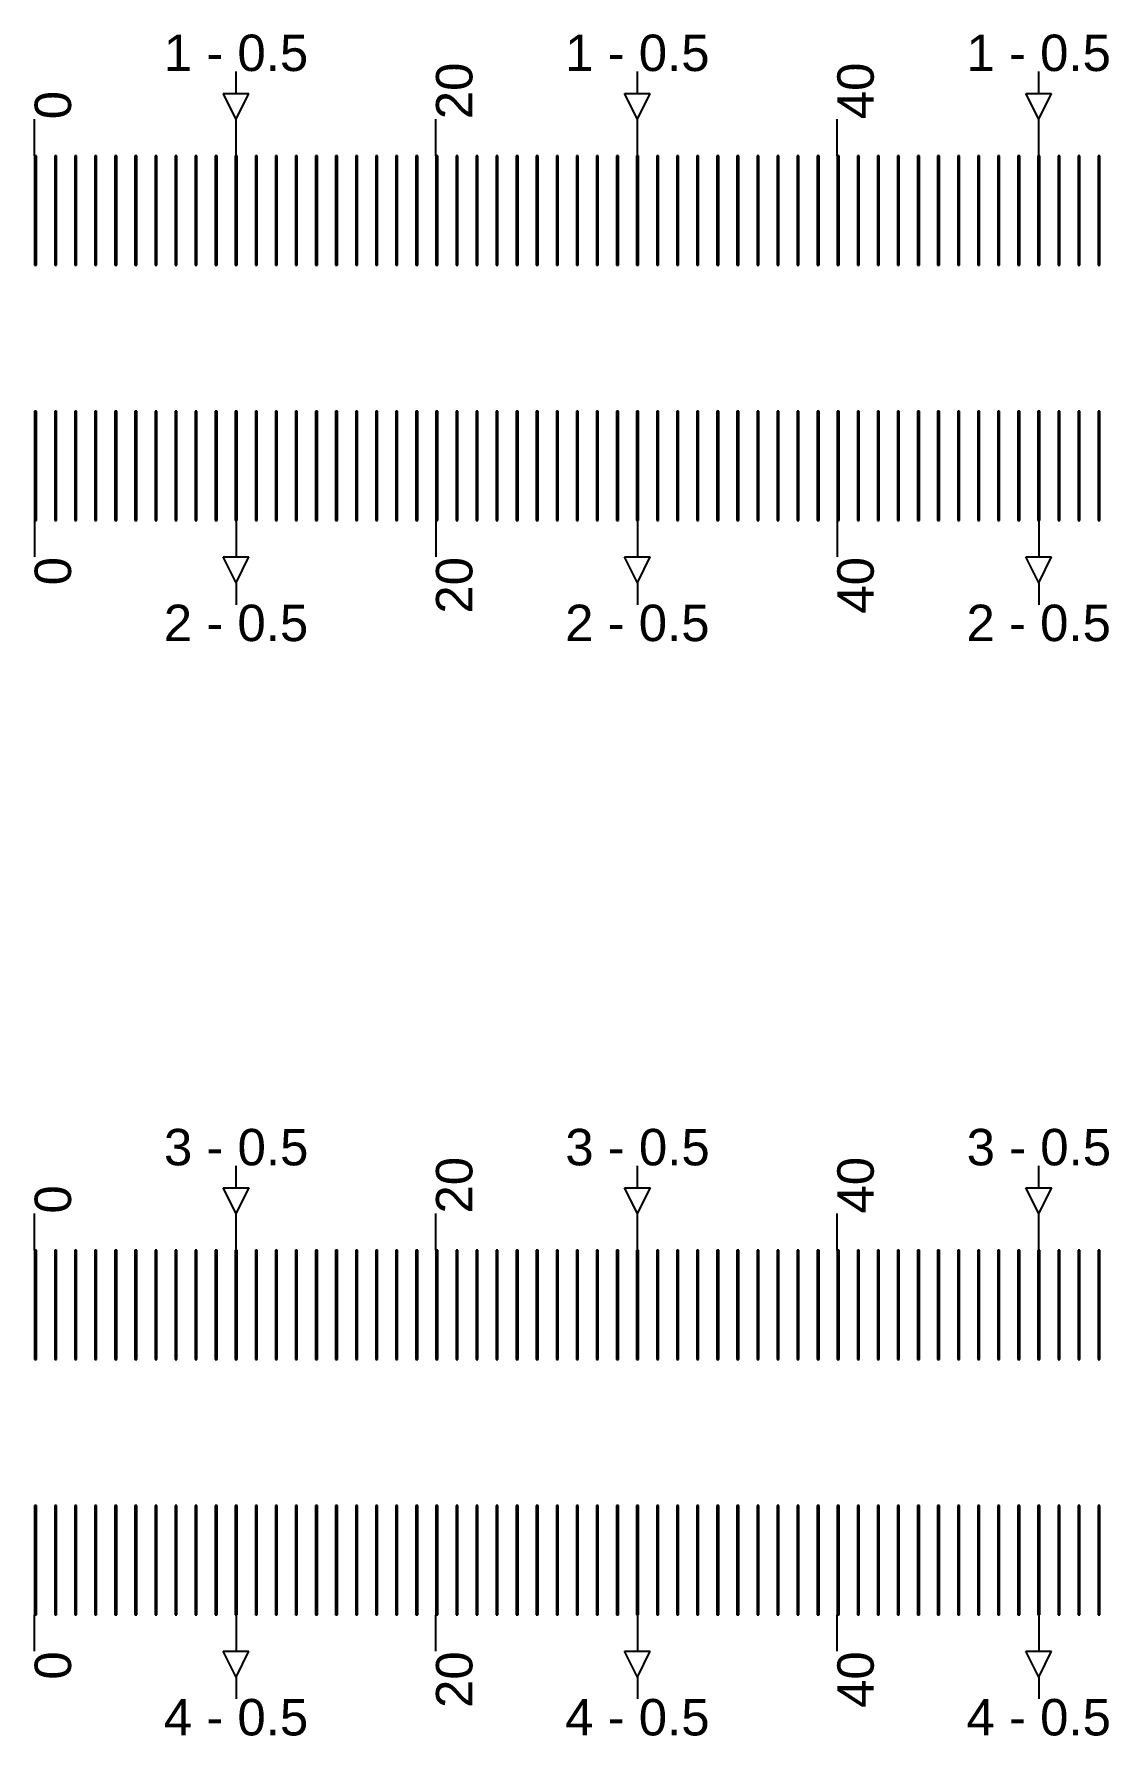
# Model space of a CAD drawing. Extents: x -119394 to 128420, y 74496 to 185496.
# Drawn here: x 40980.1 to 41274.7, y 157262.7 to 157729.2 of the extents above; entities that cross this region are included whole.
import ezdxf

# ---------------------------------------------------------------- set-up
doc = ezdxf.new("R2010")
doc.units = 13
doc.layers.add('CL - Label-1', color=120, linetype='Continuous')
doc.layers.add('CL - Label-2', color=132, linetype='Continuous')
doc.layers.add('CL - Sub-Micro', color=7, linetype='Continuous', true_color=0x47d1ff)
doc.styles.get("Standard").update_dxf_attribs({"font": 'arial.ttf'})

msp = doc.modelspace()

# ---------------------------------------------------------------- linework, layer by layer
for p, q in [((41035.49, 157712.94), (41035.49, 157718.94)), ((41145.49, 157712.94), (41145.49, 157718.94)), ((41255.49, 157712.94), (41255.49, 157718.94)), ((40980.29, 157695.86), (40980.29, 157705.86)), ((41035.49, 157695.86), (41035.49, 157705.86)), ((41090.29, 157695.86), (41090.29, 157705.86)), ((41145.49, 157695.86), (41145.49, 157705.86)), ((41200.29, 157695.86), (41200.29, 157705.86)), ((41255.49, 157695.86), (41255.49, 157705.86)), ((40980.29, 157595.86), (40980.29, 157585.86)), ((41035.49, 157595.86), (41035.49, 157585.86)), ((41090.29, 157595.86), (41090.29, 157585.86)), ((41145.49, 157595.86), (41145.49, 157585.86)), ((41200.29, 157595.86), (41200.29, 157585.86)), ((41255.49, 157595.86), (41255.49, 157585.86)), ((41035.49, 157578.79), (41035.49, 157572.79)), ((41145.49, 157578.79), (41145.49, 157572.79)), ((41255.49, 157578.79), (41255.49, 157572.79)), ((41035.54, 157412.94), (41035.54, 157418.94)), ((41145.54, 157412.94), (41145.54, 157418.94)), ((41255.54, 157412.94), (41255.54, 157418.94)), ((40980.29, 157395.86), (40980.29, 157405.86)), ((41035.54, 157395.86), (41035.54, 157405.86)), ((41090.29, 157395.86), (41090.29, 157405.86)), ((41145.54, 157395.86), (41145.54, 157405.86)), ((41200.29, 157395.86), (41200.29, 157405.86)), ((41255.54, 157395.86), (41255.54, 157405.86)), ((40980.29, 157285.86), (40980.29, 157295.86)), ((41035.54, 157295.86), (41035.54, 157285.86)), ((41090.29, 157285.86), (41090.29, 157295.86)), ((41145.54, 157295.86), (41145.54, 157285.86)), ((41200.29, 157285.86), (41200.29, 157295.86)), ((41255.54, 157295.86), (41255.54, 157285.86)), ((41035.54, 157278.79), (41035.54, 157272.79)), ((41145.54, 157278.79), (41145.54, 157272.79)), ((41255.54, 157278.79), (41255.54, 157272.79))]:
    msp.add_line(p, q)
at = {"layer": 'CL - Label-2'}
for p, q in [((41035.49, 157705.86), (41031.95, 157712.96)), ((41031.95, 157712.96), (41039.02, 157712.96)), ((41035.49, 157705.86), (41039.02, 157712.96)), ((41145.49, 157705.86), (41141.95, 157712.96)), ((41141.95, 157712.96), (41149.02, 157712.96)), ((41145.49, 157705.86), (41149.02, 157712.96)), ((41255.49, 157705.86), (41251.95, 157712.96)), ((41251.95, 157712.96), (41259.02, 157712.96)), ((41255.49, 157705.86), (41259.02, 157712.96)), ((41035.49, 157578.79), (41031.95, 157585.89)), ((41031.95, 157585.89), (41039.02, 157585.89)), ((41035.49, 157578.79), (41039.02, 157585.89)), ((41145.49, 157578.79), (41141.95, 157585.89)), ((41141.95, 157585.89), (41149.02, 157585.89)), ((41145.49, 157578.79), (41149.02, 157585.89)), ((41255.49, 157578.79), (41251.95, 157585.89)), ((41251.95, 157585.89), (41259.02, 157585.89)), ((41255.49, 157578.79), (41259.02, 157585.89)), ((41035.54, 157405.86), (41032, 157412.96)), ((41032, 157412.96), (41039.07, 157412.96)), ((41035.54, 157405.86), (41039.07, 157412.96)), ((41145.54, 157405.86), (41142, 157412.96)), ((41142, 157412.96), (41149.07, 157412.96)), ((41145.54, 157405.86), (41149.07, 157412.96)), ((41255.54, 157405.86), (41252, 157412.96)), ((41252, 157412.96), (41259.07, 157412.96)), ((41255.54, 157405.86), (41259.07, 157412.96)), ((41035.49, 157278.79), (41031.95, 157285.89)), ((41031.95, 157285.89), (41039.02, 157285.89)), ((41035.49, 157278.79), (41039.02, 157285.89)), ((41145.49, 157278.79), (41141.95, 157285.89)), ((41141.95, 157285.89), (41149.02, 157285.89)), ((41145.49, 157278.79), (41149.02, 157285.89)), ((41255.49, 157278.79), (41251.95, 157285.89)), ((41251.95, 157285.89), (41259.02, 157285.89)), ((41255.49, 157278.79), (41259.02, 157285.89))]:
    msp.add_line(p, q, dxfattribs=at)
at = {"layer": 'CL - Sub-Micro'}
for p, q in [((40980.29, 157695.86), (40980.29, 157665.86)), ((40980.79, 157695.86), (40980.29, 157695.86)), ((40980.79, 157665.86), (40980.79, 157695.86)), ((40985.79, 157695.86), (40985.79, 157665.86)), ((40986.29, 157695.86), (40985.79, 157695.86)), ((40986.29, 157665.86), (40986.29, 157695.86)), ((40991.29, 157695.86), (40991.29, 157665.86)), ((40991.79, 157695.86), (40991.29, 157695.86)), ((40991.79, 157665.86), (40991.79, 157695.86)), ((40996.79, 157695.86), (40996.79, 157665.86)), ((40997.29, 157695.86), (40996.79, 157695.86)), ((40997.29, 157665.86), (40997.29, 157695.86)), ((41002.29, 157695.86), (41002.29, 157665.86)), ((41002.79, 157695.86), (41002.29, 157695.86)), ((41002.79, 157665.86), (41002.79, 157695.86)), ((41007.79, 157695.86), (41007.79, 157665.86)), ((41008.29, 157695.86), (41007.79, 157695.86)), ((41008.29, 157665.86), (41008.29, 157695.86)), ((41013.29, 157695.86), (41013.29, 157665.86)), ((41013.79, 157695.86), (41013.29, 157695.86)), ((41013.79, 157665.86), (41013.79, 157695.86)), ((41018.79, 157695.86), (41018.79, 157665.86)), ((41019.29, 157695.86), (41018.79, 157695.86)), ((41019.29, 157665.86), (41019.29, 157695.86)), ((41024.29, 157695.86), (41024.29, 157665.86)), ((41024.79, 157695.86), (41024.29, 157695.86)), ((41024.79, 157665.86), (41024.79, 157695.86)), ((41029.79, 157695.86), (41029.79, 157665.86)), ((41030.29, 157695.86), (41029.79, 157695.86)), ((41030.29, 157665.86), (41030.29, 157695.86)), ((41035.29, 157695.86), (41035.29, 157665.86)), ((41035.79, 157695.86), (41035.29, 157695.86)), ((41035.79, 157665.86), (41035.79, 157695.86)), ((41040.79, 157695.86), (41040.79, 157665.86)), ((41041.29, 157695.86), (41040.79, 157695.86)), ((41041.29, 157665.86), (41041.29, 157695.86)), ((41046.29, 157695.86), (41046.29, 157665.86)), ((41046.79, 157695.86), (41046.29, 157695.86)), ((41046.79, 157665.86), (41046.79, 157695.86)), ((41051.79, 157695.86), (41051.79, 157665.86)), ((41052.29, 157695.86), (41051.79, 157695.86)), ((41052.29, 157665.86), (41052.29, 157695.86)), ((41057.29, 157695.86), (41057.29, 157665.86)), ((41057.79, 157695.86), (41057.29, 157695.86)), ((41057.79, 157665.86), (41057.79, 157695.86)), ((41062.79, 157695.86), (41062.79, 157665.86)), ((41063.29, 157695.86), (41062.79, 157695.86)), ((41063.29, 157665.86), (41063.29, 157695.86)), ((41068.29, 157695.86), (41068.29, 157665.86)), ((41068.79, 157695.86), (41068.29, 157695.86)), ((41068.79, 157665.86), (41068.79, 157695.86)), ((41073.79, 157695.86), (41073.79, 157665.86)), ((41074.29, 157695.86), (41073.79, 157695.86)), ((41074.29, 157665.86), (41074.29, 157695.86)), ((41079.29, 157695.86), (41079.29, 157665.86)), ((41079.79, 157695.86), (41079.29, 157695.86)), ((41079.79, 157665.86), (41079.79, 157695.86)), ((41084.79, 157695.86), (41084.79, 157665.86)), ((41085.29, 157695.86), (41084.79, 157695.86)), ((41085.29, 157665.86), (41085.29, 157695.86)), ((41090.29, 157695.86), (41090.29, 157665.86)), ((41090.79, 157695.86), (41090.29, 157695.86)), ((41090.79, 157665.86), (41090.79, 157695.86)), ((41095.79, 157695.86), (41095.79, 157665.86)), ((41096.29, 157695.86), (41095.79, 157695.86)), ((41096.29, 157665.86), (41096.29, 157695.86)), ((41101.29, 157695.86), (41101.29, 157665.86)), ((41101.79, 157695.86), (41101.29, 157695.86)), ((41101.79, 157665.86), (41101.79, 157695.86)), ((41106.79, 157695.86), (41106.79, 157665.86)), ((41107.29, 157695.86), (41106.79, 157695.86)), ((41107.29, 157665.86), (41107.29, 157695.86)), ((41112.29, 157695.86), (41112.29, 157665.86)), ((41112.79, 157695.86), (41112.29, 157695.86)), ((41112.79, 157665.86), (41112.79, 157695.86)), ((41117.79, 157695.86), (41117.79, 157665.86)), ((41118.29, 157695.86), (41117.79, 157695.86)), ((41118.29, 157665.86), (41118.29, 157695.86)), ((41123.29, 157695.86), (41123.29, 157665.86)), ((41123.79, 157695.86), (41123.29, 157695.86)), ((41123.79, 157665.86), (41123.79, 157695.86)), ((41128.79, 157695.86), (41128.79, 157665.86)), ((41129.29, 157695.86), (41128.79, 157695.86)), ((41129.29, 157665.86), (41129.29, 157695.86)), ((41134.29, 157695.86), (41134.29, 157665.86)), ((41134.79, 157695.86), (41134.29, 157695.86)), ((41134.79, 157665.86), (41134.79, 157695.86)), ((41139.79, 157695.86), (41139.79, 157665.86)), ((41140.29, 157695.86), (41139.79, 157695.86)), ((41140.29, 157665.86), (41140.29, 157695.86)), ((41145.29, 157695.86), (41145.29, 157665.86)), ((41145.79, 157695.86), (41145.29, 157695.86)), ((41145.79, 157665.86), (41145.79, 157695.86)), ((41150.79, 157695.86), (41150.79, 157665.86)), ((41151.29, 157695.86), (41150.79, 157695.86)), ((41151.29, 157665.86), (41151.29, 157695.86)), ((41156.29, 157695.86), (41156.29, 157665.86)), ((41156.79, 157695.86), (41156.29, 157695.86)), ((41156.79, 157665.86), (41156.79, 157695.86)), ((41161.79, 157695.86), (41161.79, 157665.86)), ((41162.29, 157695.86), (41161.79, 157695.86)), ((41162.29, 157665.86), (41162.29, 157695.86)), ((41167.29, 157695.86), (41167.29, 157665.86)), ((41167.79, 157695.86), (41167.29, 157695.86)), ((41167.79, 157665.86), (41167.79, 157695.86)), ((41172.79, 157695.86), (41172.79, 157665.86)), ((41173.29, 157695.86), (41172.79, 157695.86)), ((41173.29, 157665.86), (41173.29, 157695.86)), ((41178.29, 157695.86), (41178.29, 157665.86)), ((41178.79, 157695.86), (41178.29, 157695.86)), ((41178.79, 157665.86), (41178.79, 157695.86)), ((41183.79, 157695.86), (41183.79, 157665.86)), ((41184.29, 157695.86), (41183.79, 157695.86)), ((41184.29, 157665.86), (41184.29, 157695.86)), ((41189.29, 157695.86), (41189.29, 157665.86)), ((41189.79, 157695.86), (41189.29, 157695.86)), ((41189.79, 157665.86), (41189.79, 157695.86)), ((41194.79, 157695.86), (41194.79, 157665.86)), ((41195.29, 157695.86), (41194.79, 157695.86)), ((41195.29, 157665.86), (41195.29, 157695.86)), ((41200.29, 157695.86), (41200.29, 157665.86)), ((41200.79, 157695.86), (41200.29, 157695.86)), ((41200.79, 157665.86), (41200.79, 157695.86)), ((41205.79, 157695.86), (41205.79, 157665.86)), ((41206.29, 157695.86), (41205.79, 157695.86)), ((41206.29, 157665.86), (41206.29, 157695.86)), ((41211.29, 157695.86), (41211.29, 157665.86)), ((41211.79, 157695.86), (41211.29, 157695.86)), ((41211.79, 157665.86), (41211.79, 157695.86)), ((41216.79, 157695.86), (41216.79, 157665.86)), ((41217.29, 157695.86), (41216.79, 157695.86)), ((41217.29, 157665.86), (41217.29, 157695.86)), ((41222.29, 157695.86), (41222.29, 157665.86)), ((41222.79, 157695.86), (41222.29, 157695.86)), ((41222.79, 157665.86), (41222.79, 157695.86)), ((41227.79, 157695.86), (41227.79, 157665.86)), ((41228.29, 157695.86), (41227.79, 157695.86)), ((41228.29, 157665.86), (41228.29, 157695.86)), ((41233.29, 157695.86), (41233.29, 157665.86)), ((41233.79, 157695.86), (41233.29, 157695.86)), ((41233.79, 157665.86), (41233.79, 157695.86)), ((41238.79, 157695.86), (41238.79, 157665.86)), ((41239.29, 157695.86), (41238.79, 157695.86)), ((41239.29, 157665.86), (41239.29, 157695.86)), ((41244.29, 157695.86), (41244.29, 157665.86)), ((41244.79, 157695.86), (41244.29, 157695.86)), ((41244.79, 157665.86), (41244.79, 157695.86)), ((41249.79, 157695.86), (41249.79, 157665.86)), ((41250.29, 157695.86), (41249.79, 157695.86)), ((41250.29, 157665.86), (41250.29, 157695.86)), ((41255.29, 157695.86), (41255.29, 157665.86)), ((41255.79, 157695.86), (41255.29, 157695.86)), ((41255.79, 157665.86), (41255.79, 157695.86)), ((41260.79, 157695.86), (41260.79, 157665.86)), ((41261.29, 157695.86), (41260.79, 157695.86)), ((41261.29, 157665.86), (41261.29, 157695.86)), ((41266.29, 157695.86), (41266.29, 157665.86)), ((41266.79, 157695.86), (41266.29, 157695.86)), ((41266.79, 157665.86), (41266.79, 157695.86)), ((41271.79, 157695.86), (41271.79, 157665.86)), ((41272.29, 157695.86), (41271.79, 157695.86)), ((41272.29, 157665.86), (41272.29, 157695.86)), ((40980.29, 157665.86), (40980.79, 157665.86)), ((40985.79, 157665.86), (40986.29, 157665.86)), ((40991.29, 157665.86), (40991.79, 157665.86)), ((40996.79, 157665.86), (40997.29, 157665.86)), ((41002.29, 157665.86), (41002.79, 157665.86)), ((41007.79, 157665.86), (41008.29, 157665.86)), ((41013.29, 157665.86), (41013.79, 157665.86)), ((41018.79, 157665.86), (41019.29, 157665.86)), ((41024.29, 157665.86), (41024.79, 157665.86)), ((41029.79, 157665.86), (41030.29, 157665.86)), ((41035.29, 157665.86), (41035.79, 157665.86)), ((41040.79, 157665.86), (41041.29, 157665.86)), ((41046.29, 157665.86), (41046.79, 157665.86)), ((41051.79, 157665.86), (41052.29, 157665.86)), ((41057.29, 157665.86), (41057.79, 157665.86)), ((41062.79, 157665.86), (41063.29, 157665.86)), ((41068.29, 157665.86), (41068.79, 157665.86)), ((41073.79, 157665.86), (41074.29, 157665.86)), ((41079.29, 157665.86), (41079.79, 157665.86)), ((41084.79, 157665.86), (41085.29, 157665.86)), ((41090.29, 157665.86), (41090.79, 157665.86)), ((41095.79, 157665.86), (41096.29, 157665.86)), ((41101.29, 157665.86), (41101.79, 157665.86)), ((41106.79, 157665.86), (41107.29, 157665.86)), ((41112.29, 157665.86), (41112.79, 157665.86)), ((41117.79, 157665.86), (41118.29, 157665.86)), ((41123.29, 157665.86), (41123.79, 157665.86)), ((41128.79, 157665.86), (41129.29, 157665.86)), ((41134.29, 157665.86), (41134.79, 157665.86)), ((41139.79, 157665.86), (41140.29, 157665.86)), ((41145.29, 157665.86), (41145.79, 157665.86)), ((41150.79, 157665.86), (41151.29, 157665.86)), ((41156.29, 157665.86), (41156.79, 157665.86)), ((41161.79, 157665.86), (41162.29, 157665.86)), ((41167.29, 157665.86), (41167.79, 157665.86)), ((41172.79, 157665.86), (41173.29, 157665.86)), ((41178.29, 157665.86), (41178.79, 157665.86)), ((41183.79, 157665.86), (41184.29, 157665.86)), ((41189.29, 157665.86), (41189.79, 157665.86)), ((41194.79, 157665.86), (41195.29, 157665.86)), ((41200.29, 157665.86), (41200.79, 157665.86)), ((41205.79, 157665.86), (41206.29, 157665.86)), ((41211.29, 157665.86), (41211.79, 157665.86)), ((41216.79, 157665.86), (41217.29, 157665.86)), ((41222.29, 157665.86), (41222.79, 157665.86)), ((41227.79, 157665.86), (41228.29, 157665.86)), ((41233.29, 157665.86), (41233.79, 157665.86)), ((41238.79, 157665.86), (41239.29, 157665.86)), ((41244.29, 157665.86), (41244.79, 157665.86)), ((41249.79, 157665.86), (41250.29, 157665.86)), ((41255.29, 157665.86), (41255.79, 157665.86)), ((41260.79, 157665.86), (41261.29, 157665.86)), ((41266.29, 157665.86), (41266.79, 157665.86)), ((41271.79, 157665.86), (41272.29, 157665.86)), ((40980.29, 157625.86), (40980.29, 157595.86)), ((40980.79, 157625.86), (40980.29, 157625.86)), ((40980.79, 157595.86), (40980.79, 157625.86)), ((40985.79, 157625.86), (40985.79, 157595.86)), ((40986.29, 157625.86), (40985.79, 157625.86)), ((40986.29, 157595.86), (40986.29, 157625.86)), ((40991.29, 157625.86), (40991.29, 157595.86)), ((40991.79, 157625.86), (40991.29, 157625.86)), ((40991.79, 157595.86), (40991.79, 157625.86)), ((40996.79, 157625.86), (40996.79, 157595.86)), ((40997.29, 157625.86), (40996.79, 157625.86)), ((40997.29, 157595.86), (40997.29, 157625.86)), ((41002.29, 157625.86), (41002.29, 157595.86)), ((41002.79, 157625.86), (41002.29, 157625.86)), ((41002.79, 157595.86), (41002.79, 157625.86)), ((41007.79, 157625.86), (41007.79, 157595.86)), ((41008.29, 157625.86), (41007.79, 157625.86)), ((41008.29, 157595.86), (41008.29, 157625.86)), ((41013.29, 157625.86), (41013.29, 157595.86)), ((41013.79, 157625.86), (41013.29, 157625.86)), ((41013.79, 157595.86), (41013.79, 157625.86)), ((41018.79, 157625.86), (41018.79, 157595.86)), ((41019.29, 157625.86), (41018.79, 157625.86)), ((41019.29, 157595.86), (41019.29, 157625.86)), ((41024.29, 157625.86), (41024.29, 157595.86)), ((41024.79, 157625.86), (41024.29, 157625.86)), ((41024.79, 157595.86), (41024.79, 157625.86)), ((41029.79, 157625.86), (41029.79, 157595.86)), ((41030.29, 157625.86), (41029.79, 157625.86)), ((41030.29, 157595.86), (41030.29, 157625.86)), ((41035.29, 157625.86), (41035.29, 157595.86)), ((41035.79, 157625.86), (41035.29, 157625.86)), ((41035.79, 157595.86), (41035.79, 157625.86)), ((41040.79, 157625.86), (41040.79, 157595.86)), ((41041.29, 157625.86), (41040.79, 157625.86)), ((41041.29, 157595.86), (41041.29, 157625.86)), ((41046.29, 157625.86), (41046.29, 157595.86)), ((41046.79, 157625.86), (41046.29, 157625.86)), ((41046.79, 157595.86), (41046.79, 157625.86)), ((41051.79, 157625.86), (41051.79, 157595.86)), ((41052.29, 157625.86), (41051.79, 157625.86)), ((41052.29, 157595.86), (41052.29, 157625.86)), ((41057.29, 157625.86), (41057.29, 157595.86)), ((41057.79, 157625.86), (41057.29, 157625.86)), ((41057.79, 157595.86), (41057.79, 157625.86)), ((41062.79, 157625.86), (41062.79, 157595.86)), ((41063.29, 157625.86), (41062.79, 157625.86)), ((41063.29, 157595.86), (41063.29, 157625.86)), ((41068.29, 157625.86), (41068.29, 157595.86)), ((41068.79, 157625.86), (41068.29, 157625.86)), ((41068.79, 157595.86), (41068.79, 157625.86)), ((41073.79, 157625.86), (41073.79, 157595.86)), ((41074.29, 157625.86), (41073.79, 157625.86)), ((41074.29, 157595.86), (41074.29, 157625.86)), ((41079.29, 157625.86), (41079.29, 157595.86)), ((41079.79, 157625.86), (41079.29, 157625.86)), ((41079.79, 157595.86), (41079.79, 157625.86)), ((41084.79, 157625.86), (41084.79, 157595.86)), ((41085.29, 157625.86), (41084.79, 157625.86)), ((41085.29, 157595.86), (41085.29, 157625.86)), ((41090.29, 157625.86), (41090.29, 157595.86)), ((41090.79, 157625.86), (41090.29, 157625.86)), ((41090.79, 157595.86), (41090.79, 157625.86)), ((41095.79, 157625.86), (41095.79, 157595.86)), ((41096.29, 157625.86), (41095.79, 157625.86)), ((41096.29, 157595.86), (41096.29, 157625.86)), ((41101.29, 157625.86), (41101.29, 157595.86)), ((41101.79, 157625.86), (41101.29, 157625.86)), ((41101.79, 157595.86), (41101.79, 157625.86)), ((41106.79, 157625.86), (41106.79, 157595.86)), ((41107.29, 157625.86), (41106.79, 157625.86)), ((41107.29, 157595.86), (41107.29, 157625.86)), ((41112.29, 157625.86), (41112.29, 157595.86)), ((41112.79, 157625.86), (41112.29, 157625.86)), ((41112.79, 157595.86), (41112.79, 157625.86)), ((41117.79, 157625.86), (41117.79, 157595.86)), ((41118.29, 157625.86), (41117.79, 157625.86)), ((41118.29, 157595.86), (41118.29, 157625.86)), ((41123.29, 157625.86), (41123.29, 157595.86)), ((41123.79, 157625.86), (41123.29, 157625.86)), ((41123.79, 157595.86), (41123.79, 157625.86)), ((41128.79, 157625.86), (41128.79, 157595.86)), ((41129.29, 157625.86), (41128.79, 157625.86)), ((41129.29, 157595.86), (41129.29, 157625.86)), ((41134.29, 157625.86), (41134.29, 157595.86)), ((41134.79, 157625.86), (41134.29, 157625.86)), ((41134.79, 157595.86), (41134.79, 157625.86)), ((41139.79, 157625.86), (41139.79, 157595.86)), ((41140.29, 157625.86), (41139.79, 157625.86)), ((41140.29, 157595.86), (41140.29, 157625.86)), ((41145.29, 157625.86), (41145.29, 157595.86)), ((41145.79, 157625.86), (41145.29, 157625.86)), ((41145.79, 157595.86), (41145.79, 157625.86)), ((41150.79, 157625.86), (41150.79, 157595.86)), ((41151.29, 157625.86), (41150.79, 157625.86)), ((41151.29, 157595.86), (41151.29, 157625.86)), ((41156.29, 157625.86), (41156.29, 157595.86)), ((41156.79, 157625.86), (41156.29, 157625.86)), ((41156.79, 157595.86), (41156.79, 157625.86)), ((41161.79, 157625.86), (41161.79, 157595.86)), ((41162.29, 157625.86), (41161.79, 157625.86)), ((41162.29, 157595.86), (41162.29, 157625.86)), ((41167.29, 157625.86), (41167.29, 157595.86)), ((41167.79, 157625.86), (41167.29, 157625.86)), ((41167.79, 157595.86), (41167.79, 157625.86)), ((41172.79, 157625.86), (41172.79, 157595.86)), ((41173.29, 157625.86), (41172.79, 157625.86)), ((41173.29, 157595.86), (41173.29, 157625.86)), ((41178.29, 157625.86), (41178.29, 157595.86)), ((41178.79, 157625.86), (41178.29, 157625.86)), ((41178.79, 157595.86), (41178.79, 157625.86)), ((41183.79, 157625.86), (41183.79, 157595.86)), ((41184.29, 157625.86), (41183.79, 157625.86)), ((41184.29, 157595.86), (41184.29, 157625.86)), ((41189.29, 157625.86), (41189.29, 157595.86)), ((41189.79, 157625.86), (41189.29, 157625.86)), ((41189.79, 157595.86), (41189.79, 157625.86)), ((41194.79, 157625.86), (41194.79, 157595.86)), ((41195.29, 157625.86), (41194.79, 157625.86)), ((41195.29, 157595.86), (41195.29, 157625.86)), ((41200.29, 157625.86), (41200.29, 157595.86)), ((41200.79, 157625.86), (41200.29, 157625.86)), ((41200.79, 157595.86), (41200.79, 157625.86)), ((41205.79, 157625.86), (41205.79, 157595.86)), ((41206.29, 157625.86), (41205.79, 157625.86)), ((41206.29, 157595.86), (41206.29, 157625.86)), ((41211.29, 157625.86), (41211.29, 157595.86)), ((41211.79, 157625.86), (41211.29, 157625.86)), ((41211.79, 157595.86), (41211.79, 157625.86)), ((41216.79, 157625.86), (41216.79, 157595.86)), ((41217.29, 157625.86), (41216.79, 157625.86)), ((41217.29, 157595.86), (41217.29, 157625.86)), ((41222.29, 157625.86), (41222.29, 157595.86)), ((41222.79, 157625.86), (41222.29, 157625.86)), ((41222.79, 157595.86), (41222.79, 157625.86)), ((41227.79, 157625.86), (41227.79, 157595.86)), ((41228.29, 157625.86), (41227.79, 157625.86)), ((41228.29, 157595.86), (41228.29, 157625.86)), ((41233.29, 157625.86), (41233.29, 157595.86)), ((41233.79, 157625.86), (41233.29, 157625.86)), ((41233.79, 157595.86), (41233.79, 157625.86)), ((41238.79, 157625.86), (41238.79, 157595.86)), ((41239.29, 157625.86), (41238.79, 157625.86)), ((41239.29, 157595.86), (41239.29, 157625.86)), ((41244.29, 157625.86), (41244.29, 157595.86)), ((41244.79, 157625.86), (41244.29, 157625.86)), ((41244.79, 157595.86), (41244.79, 157625.86)), ((41249.79, 157625.86), (41249.79, 157595.86)), ((41250.29, 157625.86), (41249.79, 157625.86)), ((41250.29, 157595.86), (41250.29, 157625.86)), ((41255.29, 157625.86), (41255.29, 157595.86)), ((41255.79, 157625.86), (41255.29, 157625.86)), ((41255.79, 157595.86), (41255.79, 157625.86)), ((41260.79, 157625.86), (41260.79, 157595.86)), ((41261.29, 157625.86), (41260.79, 157625.86)), ((41261.29, 157595.86), (41261.29, 157625.86)), ((41266.29, 157625.86), (41266.29, 157595.86)), ((41266.79, 157625.86), (41266.29, 157625.86)), ((41266.79, 157595.86), (41266.79, 157625.86)), ((41271.79, 157625.86), (41271.79, 157595.86)), ((41272.29, 157625.86), (41271.79, 157625.86)), ((41272.29, 157595.86), (41272.29, 157625.86)), ((40980.29, 157595.86), (40980.79, 157595.86)), ((40985.79, 157595.86), (40986.29, 157595.86)), ((40991.29, 157595.86), (40991.79, 157595.86)), ((40996.79, 157595.86), (40997.29, 157595.86)), ((41002.29, 157595.86), (41002.79, 157595.86)), ((41007.79, 157595.86), (41008.29, 157595.86)), ((41013.29, 157595.86), (41013.79, 157595.86)), ((41018.79, 157595.86), (41019.29, 157595.86)), ((41024.29, 157595.86), (41024.79, 157595.86)), ((41029.79, 157595.86), (41030.29, 157595.86)), ((41035.29, 157595.86), (41035.79, 157595.86)), ((41040.79, 157595.86), (41041.29, 157595.86)), ((41046.29, 157595.86), (41046.79, 157595.86)), ((41051.79, 157595.86), (41052.29, 157595.86)), ((41057.29, 157595.86), (41057.79, 157595.86)), ((41062.79, 157595.86), (41063.29, 157595.86)), ((41068.29, 157595.86), (41068.79, 157595.86)), ((41073.79, 157595.86), (41074.29, 157595.86)), ((41079.29, 157595.86), (41079.79, 157595.86)), ((41084.79, 157595.86), (41085.29, 157595.86)), ((41090.29, 157595.86), (41090.79, 157595.86)), ((41095.79, 157595.86), (41096.29, 157595.86)), ((41101.29, 157595.86), (41101.79, 157595.86)), ((41106.79, 157595.86), (41107.29, 157595.86)), ((41112.29, 157595.86), (41112.79, 157595.86)), ((41117.79, 157595.86), (41118.29, 157595.86)), ((41123.29, 157595.86), (41123.79, 157595.86)), ((41128.79, 157595.86), (41129.29, 157595.86)), ((41134.29, 157595.86), (41134.79, 157595.86)), ((41139.79, 157595.86), (41140.29, 157595.86)), ((41145.29, 157595.86), (41145.79, 157595.86)), ((41150.79, 157595.86), (41151.29, 157595.86)), ((41156.29, 157595.86), (41156.79, 157595.86)), ((41161.79, 157595.86), (41162.29, 157595.86)), ((41167.29, 157595.86), (41167.79, 157595.86)), ((41172.79, 157595.86), (41173.29, 157595.86)), ((41178.29, 157595.86), (41178.79, 157595.86)), ((41183.79, 157595.86), (41184.29, 157595.86)), ((41189.29, 157595.86), (41189.79, 157595.86)), ((41194.79, 157595.86), (41195.29, 157595.86)), ((41200.29, 157595.86), (41200.79, 157595.86)), ((41205.79, 157595.86), (41206.29, 157595.86)), ((41211.29, 157595.86), (41211.79, 157595.86)), ((41216.79, 157595.86), (41217.29, 157595.86)), ((41222.29, 157595.86), (41222.79, 157595.86)), ((41227.79, 157595.86), (41228.29, 157595.86)), ((41233.29, 157595.86), (41233.79, 157595.86)), ((41238.79, 157595.86), (41239.29, 157595.86)), ((41244.29, 157595.86), (41244.79, 157595.86)), ((41249.79, 157595.86), (41250.29, 157595.86)), ((41255.29, 157595.86), (41255.79, 157595.86)), ((41260.79, 157595.86), (41261.29, 157595.86)), ((41266.29, 157595.86), (41266.79, 157595.86)), ((41271.79, 157595.86), (41272.29, 157595.86)), ((40980.29, 157395.86), (40980.29, 157365.86)), ((40980.79, 157395.86), (40980.29, 157395.86)), ((40980.79, 157365.86), (40980.79, 157395.86)), ((40985.79, 157395.86), (40985.79, 157365.86)), ((40986.29, 157395.86), (40985.79, 157395.86)), ((40986.29, 157365.86), (40986.29, 157395.86)), ((40991.29, 157395.86), (40991.29, 157365.86)), ((40991.79, 157395.86), (40991.29, 157395.86)), ((40991.79, 157365.86), (40991.79, 157395.86)), ((40996.79, 157395.86), (40996.79, 157365.86)), ((40997.29, 157395.86), (40996.79, 157395.86)), ((40997.29, 157365.86), (40997.29, 157395.86)), ((41002.29, 157395.86), (41002.29, 157365.86)), ((41002.79, 157395.86), (41002.29, 157395.86)), ((41002.79, 157365.86), (41002.79, 157395.86)), ((41007.79, 157395.86), (41007.79, 157365.86)), ((41008.29, 157395.86), (41007.79, 157395.86)), ((41008.29, 157365.86), (41008.29, 157395.86)), ((41013.29, 157395.86), (41013.29, 157365.86)), ((41013.79, 157395.86), (41013.29, 157395.86)), ((41013.79, 157365.86), (41013.79, 157395.86)), ((41018.79, 157395.86), (41018.79, 157365.86)), ((41019.29, 157395.86), (41018.79, 157395.86)), ((41019.29, 157365.86), (41019.29, 157395.86)), ((41024.29, 157395.86), (41024.29, 157365.86)), ((41024.79, 157395.86), (41024.29, 157395.86)), ((41024.79, 157365.86), (41024.79, 157395.86)), ((41029.79, 157395.86), (41029.79, 157365.86)), ((41030.29, 157395.86), (41029.79, 157395.86)), ((41030.29, 157365.86), (41030.29, 157395.86)), ((41035.29, 157395.86), (41035.29, 157365.86)), ((41035.79, 157395.86), (41035.29, 157395.86)), ((41035.79, 157365.86), (41035.79, 157395.86)), ((41040.79, 157395.86), (41040.79, 157365.86)), ((41041.29, 157395.86), (41040.79, 157395.86)), ((41041.29, 157365.86), (41041.29, 157395.86)), ((41046.29, 157395.86), (41046.29, 157365.86)), ((41046.79, 157395.86), (41046.29, 157395.86)), ((41046.79, 157365.86), (41046.79, 157395.86)), ((41051.79, 157395.86), (41051.79, 157365.86)), ((41052.29, 157395.86), (41051.79, 157395.86)), ((41052.29, 157365.86), (41052.29, 157395.86)), ((41057.29, 157395.86), (41057.29, 157365.86)), ((41057.79, 157395.86), (41057.29, 157395.86)), ((41057.79, 157365.86), (41057.79, 157395.86)), ((41062.79, 157395.86), (41062.79, 157365.86)), ((41063.29, 157395.86), (41062.79, 157395.86)), ((41063.29, 157365.86), (41063.29, 157395.86)), ((41068.29, 157395.86), (41068.29, 157365.86)), ((41068.79, 157395.86), (41068.29, 157395.86)), ((41068.79, 157365.86), (41068.79, 157395.86)), ((41073.79, 157395.86), (41073.79, 157365.86)), ((41074.29, 157395.86), (41073.79, 157395.86)), ((41074.29, 157365.86), (41074.29, 157395.86)), ((41079.29, 157395.86), (41079.29, 157365.86)), ((41079.79, 157395.86), (41079.29, 157395.86)), ((41079.79, 157365.86), (41079.79, 157395.86)), ((41084.79, 157395.86), (41084.79, 157365.86)), ((41085.29, 157395.86), (41084.79, 157395.86)), ((41085.29, 157365.86), (41085.29, 157395.86)), ((41090.29, 157395.86), (41090.29, 157365.86)), ((41090.79, 157395.86), (41090.29, 157395.86)), ((41090.79, 157365.86), (41090.79, 157395.86)), ((41095.79, 157395.86), (41095.79, 157365.86)), ((41096.29, 157395.86), (41095.79, 157395.86)), ((41096.29, 157365.86), (41096.29, 157395.86)), ((41101.29, 157395.86), (41101.29, 157365.86)), ((41101.79, 157395.86), (41101.29, 157395.86)), ((41101.79, 157365.86), (41101.79, 157395.86)), ((41106.79, 157395.86), (41106.79, 157365.86)), ((41107.29, 157395.86), (41106.79, 157395.86)), ((41107.29, 157365.86), (41107.29, 157395.86)), ((41112.29, 157395.86), (41112.29, 157365.86)), ((41112.79, 157395.86), (41112.29, 157395.86)), ((41112.79, 157365.86), (41112.79, 157395.86)), ((41117.79, 157395.86), (41117.79, 157365.86)), ((41118.29, 157395.86), (41117.79, 157395.86)), ((41118.29, 157365.86), (41118.29, 157395.86)), ((41123.29, 157395.86), (41123.29, 157365.86)), ((41123.79, 157395.86), (41123.29, 157395.86)), ((41123.79, 157365.86), (41123.79, 157395.86)), ((41128.79, 157395.86), (41128.79, 157365.86)), ((41129.29, 157395.86), (41128.79, 157395.86)), ((41129.29, 157365.86), (41129.29, 157395.86)), ((41134.29, 157395.86), (41134.29, 157365.86)), ((41134.79, 157395.86), (41134.29, 157395.86)), ((41134.79, 157365.86), (41134.79, 157395.86)), ((41139.79, 157395.86), (41139.79, 157365.86)), ((41140.29, 157395.86), (41139.79, 157395.86)), ((41140.29, 157365.86), (41140.29, 157395.86)), ((41145.29, 157395.86), (41145.29, 157365.86)), ((41145.79, 157395.86), (41145.29, 157395.86)), ((41145.79, 157365.86), (41145.79, 157395.86)), ((41150.79, 157395.86), (41150.79, 157365.86)), ((41151.29, 157395.86), (41150.79, 157395.86)), ((41151.29, 157365.86), (41151.29, 157395.86)), ((41156.29, 157395.86), (41156.29, 157365.86)), ((41156.79, 157395.86), (41156.29, 157395.86)), ((41156.79, 157365.86), (41156.79, 157395.86)), ((41161.79, 157395.86), (41161.79, 157365.86)), ((41162.29, 157395.86), (41161.79, 157395.86)), ((41162.29, 157365.86), (41162.29, 157395.86)), ((41167.29, 157395.86), (41167.29, 157365.86)), ((41167.79, 157395.86), (41167.29, 157395.86)), ((41167.79, 157365.86), (41167.79, 157395.86)), ((41172.79, 157395.86), (41172.79, 157365.86)), ((41173.29, 157395.86), (41172.79, 157395.86)), ((41173.29, 157365.86), (41173.29, 157395.86)), ((41178.29, 157395.86), (41178.29, 157365.86)), ((41178.79, 157395.86), (41178.29, 157395.86)), ((41178.79, 157365.86), (41178.79, 157395.86)), ((41183.79, 157395.86), (41183.79, 157365.86)), ((41184.29, 157395.86), (41183.79, 157395.86)), ((41184.29, 157365.86), (41184.29, 157395.86)), ((41189.29, 157395.86), (41189.29, 157365.86)), ((41189.79, 157395.86), (41189.29, 157395.86)), ((41189.79, 157365.86), (41189.79, 157395.86)), ((41194.79, 157395.86), (41194.79, 157365.86)), ((41195.29, 157395.86), (41194.79, 157395.86)), ((41195.29, 157365.86), (41195.29, 157395.86)), ((41200.29, 157395.86), (41200.29, 157365.86)), ((41200.79, 157395.86), (41200.29, 157395.86)), ((41200.79, 157365.86), (41200.79, 157395.86)), ((41205.79, 157395.86), (41205.79, 157365.86)), ((41206.29, 157395.86), (41205.79, 157395.86)), ((41206.29, 157365.86), (41206.29, 157395.86)), ((41211.29, 157395.86), (41211.29, 157365.86)), ((41211.79, 157395.86), (41211.29, 157395.86)), ((41211.79, 157365.86), (41211.79, 157395.86)), ((41216.79, 157395.86), (41216.79, 157365.86)), ((41217.29, 157395.86), (41216.79, 157395.86)), ((41217.29, 157365.86), (41217.29, 157395.86)), ((41222.29, 157395.86), (41222.29, 157365.86)), ((41222.79, 157395.86), (41222.29, 157395.86)), ((41222.79, 157365.86), (41222.79, 157395.86)), ((41227.79, 157395.86), (41227.79, 157365.86)), ((41228.29, 157395.86), (41227.79, 157395.86)), ((41228.29, 157365.86), (41228.29, 157395.86)), ((41233.29, 157395.86), (41233.29, 157365.86)), ((41233.79, 157395.86), (41233.29, 157395.86)), ((41233.79, 157365.86), (41233.79, 157395.86)), ((41238.79, 157395.86), (41238.79, 157365.86)), ((41239.29, 157395.86), (41238.79, 157395.86)), ((41239.29, 157365.86), (41239.29, 157395.86)), ((41244.29, 157395.86), (41244.29, 157365.86)), ((41244.79, 157395.86), (41244.29, 157395.86)), ((41244.79, 157365.86), (41244.79, 157395.86)), ((41249.79, 157395.86), (41249.79, 157365.86)), ((41250.29, 157395.86), (41249.79, 157395.86)), ((41250.29, 157365.86), (41250.29, 157395.86)), ((41255.29, 157395.86), (41255.29, 157365.86)), ((41255.79, 157395.86), (41255.29, 157395.86)), ((41255.79, 157365.86), (41255.79, 157395.86)), ((41260.79, 157395.86), (41260.79, 157365.86)), ((41261.29, 157395.86), (41260.79, 157395.86)), ((41261.29, 157365.86), (41261.29, 157395.86)), ((41266.29, 157395.86), (41266.29, 157365.86)), ((41266.79, 157395.86), (41266.29, 157395.86)), ((41266.79, 157365.86), (41266.79, 157395.86)), ((41271.79, 157395.86), (41271.79, 157365.86)), ((41272.29, 157395.86), (41271.79, 157395.86)), ((41272.29, 157365.86), (41272.29, 157395.86)), ((40980.29, 157365.86), (40980.79, 157365.86)), ((40985.79, 157365.86), (40986.29, 157365.86)), ((40991.29, 157365.86), (40991.79, 157365.86)), ((40996.79, 157365.86), (40997.29, 157365.86)), ((41002.29, 157365.86), (41002.79, 157365.86)), ((41007.79, 157365.86), (41008.29, 157365.86)), ((41013.29, 157365.86), (41013.79, 157365.86)), ((41018.79, 157365.86), (41019.29, 157365.86)), ((41024.29, 157365.86), (41024.79, 157365.86)), ((41029.79, 157365.86), (41030.29, 157365.86)), ((41035.29, 157365.86), (41035.79, 157365.86)), ((41040.79, 157365.86), (41041.29, 157365.86)), ((41046.29, 157365.86), (41046.79, 157365.86)), ((41051.79, 157365.86), (41052.29, 157365.86)), ((41057.29, 157365.86), (41057.79, 157365.86)), ((41062.79, 157365.86), (41063.29, 157365.86)), ((41068.29, 157365.86), (41068.79, 157365.86)), ((41073.79, 157365.86), (41074.29, 157365.86)), ((41079.29, 157365.86), (41079.79, 157365.86)), ((41084.79, 157365.86), (41085.29, 157365.86)), ((41090.29, 157365.86), (41090.79, 157365.86)), ((41095.79, 157365.86), (41096.29, 157365.86)), ((41101.29, 157365.86), (41101.79, 157365.86)), ((41106.79, 157365.86), (41107.29, 157365.86)), ((41112.29, 157365.86), (41112.79, 157365.86)), ((41117.79, 157365.86), (41118.29, 157365.86)), ((41123.29, 157365.86), (41123.79, 157365.86)), ((41128.79, 157365.86), (41129.29, 157365.86)), ((41134.29, 157365.86), (41134.79, 157365.86)), ((41139.79, 157365.86), (41140.29, 157365.86)), ((41145.29, 157365.86), (41145.79, 157365.86)), ((41150.79, 157365.86), (41151.29, 157365.86)), ((41156.29, 157365.86), (41156.79, 157365.86)), ((41161.79, 157365.86), (41162.29, 157365.86)), ((41167.29, 157365.86), (41167.79, 157365.86)), ((41172.79, 157365.86), (41173.29, 157365.86)), ((41178.29, 157365.86), (41178.79, 157365.86)), ((41183.79, 157365.86), (41184.29, 157365.86)), ((41189.29, 157365.86), (41189.79, 157365.86)), ((41194.79, 157365.86), (41195.29, 157365.86)), ((41200.29, 157365.86), (41200.79, 157365.86)), ((41205.79, 157365.86), (41206.29, 157365.86)), ((41211.29, 157365.86), (41211.79, 157365.86)), ((41216.79, 157365.86), (41217.29, 157365.86)), ((41222.29, 157365.86), (41222.79, 157365.86)), ((41227.79, 157365.86), (41228.29, 157365.86)), ((41233.29, 157365.86), (41233.79, 157365.86)), ((41238.79, 157365.86), (41239.29, 157365.86)), ((41244.29, 157365.86), (41244.79, 157365.86)), ((41249.79, 157365.86), (41250.29, 157365.86)), ((41255.29, 157365.86), (41255.79, 157365.86)), ((41260.79, 157365.86), (41261.29, 157365.86)), ((41266.29, 157365.86), (41266.79, 157365.86)), ((41271.79, 157365.86), (41272.29, 157365.86)), ((40980.29, 157325.86), (40980.29, 157295.86)), ((40980.79, 157325.86), (40980.29, 157325.86)), ((40980.79, 157295.86), (40980.79, 157325.86)), ((40985.79, 157325.86), (40985.79, 157295.86)), ((40986.29, 157325.86), (40985.79, 157325.86)), ((40986.29, 157295.86), (40986.29, 157325.86)), ((40991.29, 157325.86), (40991.29, 157295.86)), ((40991.79, 157325.86), (40991.29, 157325.86)), ((40991.79, 157295.86), (40991.79, 157325.86)), ((40996.79, 157325.86), (40996.79, 157295.86)), ((40997.29, 157325.86), (40996.79, 157325.86)), ((40997.29, 157295.86), (40997.29, 157325.86)), ((41002.29, 157325.86), (41002.29, 157295.86)), ((41002.79, 157325.86), (41002.29, 157325.86)), ((41002.79, 157295.86), (41002.79, 157325.86)), ((41007.79, 157325.86), (41007.79, 157295.86)), ((41008.29, 157325.86), (41007.79, 157325.86)), ((41008.29, 157295.86), (41008.29, 157325.86)), ((41013.29, 157325.86), (41013.29, 157295.86)), ((41013.79, 157325.86), (41013.29, 157325.86)), ((41013.79, 157295.86), (41013.79, 157325.86)), ((41018.79, 157325.86), (41018.79, 157295.86)), ((41019.29, 157325.86), (41018.79, 157325.86)), ((41019.29, 157295.86), (41019.29, 157325.86)), ((41024.29, 157325.86), (41024.29, 157295.86)), ((41024.79, 157325.86), (41024.29, 157325.86)), ((41024.79, 157295.86), (41024.79, 157325.86)), ((41029.79, 157325.86), (41029.79, 157295.86)), ((41030.29, 157325.86), (41029.79, 157325.86)), ((41030.29, 157295.86), (41030.29, 157325.86)), ((41035.29, 157325.86), (41035.29, 157295.86)), ((41035.79, 157325.86), (41035.29, 157325.86)), ((41035.79, 157295.86), (41035.79, 157325.86)), ((41040.79, 157325.86), (41040.79, 157295.86)), ((41041.29, 157325.86), (41040.79, 157325.86)), ((41041.29, 157295.86), (41041.29, 157325.86)), ((41046.29, 157325.86), (41046.29, 157295.86)), ((41046.79, 157325.86), (41046.29, 157325.86)), ((41046.79, 157295.86), (41046.79, 157325.86)), ((41051.79, 157325.86), (41051.79, 157295.86)), ((41052.29, 157325.86), (41051.79, 157325.86)), ((41052.29, 157295.86), (41052.29, 157325.86)), ((41057.29, 157325.86), (41057.29, 157295.86)), ((41057.79, 157325.86), (41057.29, 157325.86)), ((41057.79, 157295.86), (41057.79, 157325.86)), ((41062.79, 157325.86), (41062.79, 157295.86)), ((41063.29, 157325.86), (41062.79, 157325.86)), ((41063.29, 157295.86), (41063.29, 157325.86)), ((41068.29, 157325.86), (41068.29, 157295.86)), ((41068.79, 157325.86), (41068.29, 157325.86)), ((41068.79, 157295.86), (41068.79, 157325.86)), ((41073.79, 157325.86), (41073.79, 157295.86)), ((41074.29, 157325.86), (41073.79, 157325.86)), ((41074.29, 157295.86), (41074.29, 157325.86)), ((41079.29, 157325.86), (41079.29, 157295.86)), ((41079.79, 157325.86), (41079.29, 157325.86)), ((41079.79, 157295.86), (41079.79, 157325.86)), ((41084.79, 157325.86), (41084.79, 157295.86)), ((41085.29, 157325.86), (41084.79, 157325.86)), ((41085.29, 157295.86), (41085.29, 157325.86)), ((41090.29, 157325.86), (41090.29, 157295.86)), ((41090.79, 157325.86), (41090.29, 157325.86)), ((41090.79, 157295.86), (41090.79, 157325.86)), ((41095.79, 157325.86), (41095.79, 157295.86)), ((41096.29, 157325.86), (41095.79, 157325.86)), ((41096.29, 157295.86), (41096.29, 157325.86)), ((41101.29, 157325.86), (41101.29, 157295.86)), ((41101.79, 157325.86), (41101.29, 157325.86)), ((41101.79, 157295.86), (41101.79, 157325.86)), ((41106.79, 157325.86), (41106.79, 157295.86)), ((41107.29, 157325.86), (41106.79, 157325.86)), ((41107.29, 157295.86), (41107.29, 157325.86)), ((41112.29, 157325.86), (41112.29, 157295.86)), ((41112.79, 157325.86), (41112.29, 157325.86)), ((41112.79, 157295.86), (41112.79, 157325.86)), ((41117.79, 157325.86), (41117.79, 157295.86)), ((41118.29, 157325.86), (41117.79, 157325.86)), ((41118.29, 157295.86), (41118.29, 157325.86)), ((41123.29, 157325.86), (41123.29, 157295.86)), ((41123.79, 157325.86), (41123.29, 157325.86)), ((41123.79, 157295.86), (41123.79, 157325.86)), ((41128.79, 157325.86), (41128.79, 157295.86)), ((41129.29, 157325.86), (41128.79, 157325.86)), ((41129.29, 157295.86), (41129.29, 157325.86)), ((41134.29, 157325.86), (41134.29, 157295.86)), ((41134.79, 157325.86), (41134.29, 157325.86)), ((41134.79, 157295.86), (41134.79, 157325.86)), ((41139.79, 157325.86), (41139.79, 157295.86)), ((41140.29, 157325.86), (41139.79, 157325.86)), ((41140.29, 157295.86), (41140.29, 157325.86)), ((41145.29, 157325.86), (41145.29, 157295.86)), ((41145.79, 157325.86), (41145.29, 157325.86)), ((41145.79, 157295.86), (41145.79, 157325.86)), ((41150.79, 157325.86), (41150.79, 157295.86)), ((41151.29, 157325.86), (41150.79, 157325.86)), ((41151.29, 157295.86), (41151.29, 157325.86)), ((41156.29, 157325.86), (41156.29, 157295.86)), ((41156.79, 157325.86), (41156.29, 157325.86)), ((41156.79, 157295.86), (41156.79, 157325.86)), ((41161.79, 157325.86), (41161.79, 157295.86)), ((41162.29, 157325.86), (41161.79, 157325.86)), ((41162.29, 157295.86), (41162.29, 157325.86)), ((41167.29, 157325.86), (41167.29, 157295.86)), ((41167.79, 157325.86), (41167.29, 157325.86)), ((41167.79, 157295.86), (41167.79, 157325.86)), ((41172.79, 157325.86), (41172.79, 157295.86)), ((41173.29, 157325.86), (41172.79, 157325.86)), ((41173.29, 157295.86), (41173.29, 157325.86)), ((41178.29, 157325.86), (41178.29, 157295.86)), ((41178.79, 157325.86), (41178.29, 157325.86)), ((41178.79, 157295.86), (41178.79, 157325.86)), ((41183.79, 157325.86), (41183.79, 157295.86)), ((41184.29, 157325.86), (41183.79, 157325.86)), ((41184.29, 157295.86), (41184.29, 157325.86)), ((41189.29, 157325.86), (41189.29, 157295.86)), ((41189.79, 157325.86), (41189.29, 157325.86)), ((41189.79, 157295.86), (41189.79, 157325.86)), ((41194.79, 157325.86), (41194.79, 157295.86)), ((41195.29, 157325.86), (41194.79, 157325.86)), ((41195.29, 157295.86), (41195.29, 157325.86)), ((41200.29, 157325.86), (41200.29, 157295.86)), ((41200.79, 157325.86), (41200.29, 157325.86)), ((41200.79, 157295.86), (41200.79, 157325.86)), ((41205.79, 157325.86), (41205.79, 157295.86)), ((41206.29, 157325.86), (41205.79, 157325.86)), ((41206.29, 157295.86), (41206.29, 157325.86)), ((41211.29, 157325.86), (41211.29, 157295.86)), ((41211.79, 157325.86), (41211.29, 157325.86)), ((41211.79, 157295.86), (41211.79, 157325.86)), ((41216.79, 157325.86), (41216.79, 157295.86)), ((41217.29, 157325.86), (41216.79, 157325.86)), ((41217.29, 157295.86), (41217.29, 157325.86)), ((41222.29, 157325.86), (41222.29, 157295.86)), ((41222.79, 157325.86), (41222.29, 157325.86)), ((41222.79, 157295.86), (41222.79, 157325.86)), ((41227.79, 157325.86), (41227.79, 157295.86)), ((41228.29, 157325.86), (41227.79, 157325.86)), ((41228.29, 157295.86), (41228.29, 157325.86)), ((41233.29, 157325.86), (41233.29, 157295.86)), ((41233.79, 157325.86), (41233.29, 157325.86)), ((41233.79, 157295.86), (41233.79, 157325.86)), ((41238.79, 157325.86), (41238.79, 157295.86)), ((41239.29, 157325.86), (41238.79, 157325.86)), ((41239.29, 157295.86), (41239.29, 157325.86)), ((41244.29, 157325.86), (41244.29, 157295.86)), ((41244.79, 157325.86), (41244.29, 157325.86)), ((41244.79, 157295.86), (41244.79, 157325.86)), ((41249.79, 157325.86), (41249.79, 157295.86)), ((41250.29, 157325.86), (41249.79, 157325.86)), ((41250.29, 157295.86), (41250.29, 157325.86)), ((41255.29, 157325.86), (41255.29, 157295.86)), ((41255.79, 157325.86), (41255.29, 157325.86)), ((41255.79, 157295.86), (41255.79, 157325.86)), ((41260.79, 157325.86), (41260.79, 157295.86)), ((41261.29, 157325.86), (41260.79, 157325.86)), ((41261.29, 157295.86), (41261.29, 157325.86)), ((41266.29, 157325.86), (41266.29, 157295.86)), ((41266.79, 157325.86), (41266.29, 157325.86)), ((41266.79, 157295.86), (41266.79, 157325.86)), ((41271.79, 157325.86), (41271.79, 157295.86)), ((41272.29, 157325.86), (41271.79, 157325.86)), ((41272.29, 157295.86), (41272.29, 157325.86)), ((40980.29, 157295.86), (40980.79, 157295.86)), ((40985.79, 157295.86), (40986.29, 157295.86)), ((40991.29, 157295.86), (40991.79, 157295.86)), ((40996.79, 157295.86), (40997.29, 157295.86)), ((41002.29, 157295.86), (41002.79, 157295.86)), ((41007.79, 157295.86), (41008.29, 157295.86)), ((41013.29, 157295.86), (41013.79, 157295.86)), ((41018.79, 157295.86), (41019.29, 157295.86)), ((41024.29, 157295.86), (41024.79, 157295.86)), ((41029.79, 157295.86), (41030.29, 157295.86)), ((41035.29, 157295.86), (41035.79, 157295.86)), ((41040.79, 157295.86), (41041.29, 157295.86)), ((41046.29, 157295.86), (41046.79, 157295.86)), ((41051.79, 157295.86), (41052.29, 157295.86)), ((41057.29, 157295.86), (41057.79, 157295.86)), ((41062.79, 157295.86), (41063.29, 157295.86)), ((41068.29, 157295.86), (41068.79, 157295.86)), ((41073.79, 157295.86), (41074.29, 157295.86)), ((41079.29, 157295.86), (41079.79, 157295.86)), ((41084.79, 157295.86), (41085.29, 157295.86)), ((41090.29, 157295.86), (41090.79, 157295.86)), ((41095.79, 157295.86), (41096.29, 157295.86)), ((41101.29, 157295.86), (41101.79, 157295.86)), ((41106.79, 157295.86), (41107.29, 157295.86)), ((41112.29, 157295.86), (41112.79, 157295.86)), ((41117.79, 157295.86), (41118.29, 157295.86)), ((41123.29, 157295.86), (41123.79, 157295.86)), ((41128.79, 157295.86), (41129.29, 157295.86)), ((41134.29, 157295.86), (41134.79, 157295.86)), ((41139.79, 157295.86), (41140.29, 157295.86)), ((41145.29, 157295.86), (41145.79, 157295.86)), ((41150.79, 157295.86), (41151.29, 157295.86)), ((41156.29, 157295.86), (41156.79, 157295.86)), ((41161.79, 157295.86), (41162.29, 157295.86)), ((41167.29, 157295.86), (41167.79, 157295.86)), ((41172.79, 157295.86), (41173.29, 157295.86)), ((41178.29, 157295.86), (41178.79, 157295.86)), ((41183.79, 157295.86), (41184.29, 157295.86)), ((41189.29, 157295.86), (41189.79, 157295.86)), ((41194.79, 157295.86), (41195.29, 157295.86)), ((41200.29, 157295.86), (41200.79, 157295.86)), ((41205.79, 157295.86), (41206.29, 157295.86)), ((41211.29, 157295.86), (41211.79, 157295.86)), ((41216.79, 157295.86), (41217.29, 157295.86)), ((41222.29, 157295.86), (41222.79, 157295.86)), ((41227.79, 157295.86), (41228.29, 157295.86)), ((41233.29, 157295.86), (41233.79, 157295.86)), ((41238.79, 157295.86), (41239.29, 157295.86)), ((41244.29, 157295.86), (41244.79, 157295.86)), ((41249.79, 157295.86), (41250.29, 157295.86)), ((41255.29, 157295.86), (41255.79, 157295.86)), ((41260.79, 157295.86), (41261.29, 157295.86)), ((41266.29, 157295.86), (41266.79, 157295.86)), ((41271.79, 157295.86), (41272.29, 157295.86))]:
    msp.add_line(p, q, dxfattribs=at)

# ---------------------------------------------------------------- texts
at = {"layer": 'CL - Label-1', "char_height": 10, "rotation": 90}
for s, insert, attachment_point in [('20', (41090.29, 157705.86), 1), ('40', (41200.29, 157705.86), 1), ('0', (40980.29, 157705.86), 1), ('0', (40980.29, 157585.86), 3), ('20', (41090.29, 157585.86), 3), ('40', (41200.29, 157585.86), 3), ('20', (41090.29, 157405.86), 1), ('40', (41200.29, 157405.86), 1), ('0', (40980.29, 157405.86), 1), ('0', (40980.29, 157285.86), 3), ('20', (41090.29, 157285.86), 3), ('40', (41200.29, 157285.86), 3)]:
    msp.add_mtext_dynamic_manual_height_columns(s, width=21.565, gutter_width=12.5, heights=[8.55], dxfattribs=dict(at, insert=insert, attachment_point=attachment_point))
at = {"layer": 'CL - Label-2', "char_height": 10}
for s, insert, attachment_point in [('1 - 0.5', (41035.49, 157718.94), 8), ('1 - 0.5', (41145.49, 157718.94), 8), ('1 - 0.5', (41255.49, 157718.94), 8), ('2 - 0.5', (41035.49, 157572.79), 2), ('2 - 0.5', (41145.49, 157572.79), 2), ('2 - 0.5', (41255.49, 157572.79), 2), ('3 - 0.5', (41035.54, 157418.94), 8), ('3 - 0.5', (41145.54, 157418.94), 8), ('3 - 0.5', (41255.54, 157418.94), 8), ('4 - 0.5', (41035.49, 157272.79), 2), ('4 - 0.5', (41145.49, 157272.79), 2), ('4 - 0.5', (41255.49, 157272.79), 2)]:
    msp.add_mtext_dynamic_manual_height_columns(s, width=52.3045, gutter_width=12.5, heights=[18.11], dxfattribs=dict(at, insert=insert, attachment_point=attachment_point))

doc.saveas('drawing.dxf')
